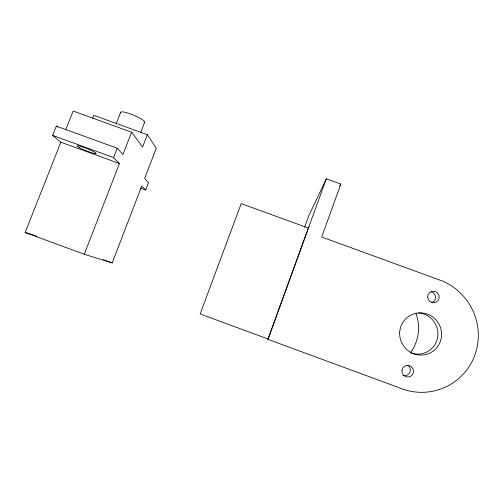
<?xml version="1.0" encoding="UTF-8"?>
<svg xmlns="http://www.w3.org/2000/svg" width="503" height="503" viewBox="0 0 503 503"><rect width="100%" height="100%" fill="white"/><g stroke="black" fill="none" stroke-linecap="round" stroke-linejoin="round"><path stroke-width="0.75" d="M304.522 227.325L308.515 216.347L326.302 178.81L340.852 184.06L321.706 237.007L442.709 281.133A58.392 57.292 53.7 0 1 473.864 357.627A58.392 57.292 53.7 0 1 398.263 387.367L267.942 339.374L308.842 226.853M267.942 339.374L326.302 178.81M140.538 188.185L145.637 190.04L148.467 182.671L144.65 178.471L156.295 148.159L147.348 134.716L93.797 115.332L92.671 118.205M65.792 129.686L73.168 111.031L131.597 132.195L122.933 154.54L117.205 148.234L56.298 126.121L52.614 135.401L60.844 142.198L25.15 232.48L84.265 254.26L112.207 262.924L141.727 186.085L145.637 190.04M140.551 132.842L144.644 122.248M147.348 134.716L142.613 146.983L131.597 132.195M84.265 254.26L119.45 163.513L113.577 157.565L117.205 148.234M116.224 123.675L120.663 112.301M339.632 186.066L340.852 184.06M25.15 232.48L37.002 236.328M308.226 227.991L241.201 203.627L200.144 313.96L267.885 338.965M52.614 135.401L113.577 157.565M60.844 142.198L119.45 163.513M103.379 259.674L112.207 262.924M56.298 126.121L57.449 127.146M418.861 312.916A20.786 20.409 53.7 0 1 437.579 337.639A20.786 20.409 53.7 0 1 411.366 353.125M415.931 313.331A41.988 41.403 55.6 0 1 410.498 352.666M431.121 291.74A5.684 5.577 47.1 0 1 431.693 302.617M407.902 365.272A5.753 5.646 60.4 0 1 402.846 375.332M120.89 113.024A12.984 2.245 22.5 0 1 133.559 115.174A12.984 2.245 22.5 0 1 143.959 122.587M399.696 332.112A21.233 20.837 53.6 0 0 429.801 353.112A21.233 20.837 53.6 0 0 432.366 316.72A21.233 20.837 53.6 0 0 399.696 332.112M401.916 370.698A5.879 5.766 60.3 0 0 410.215 376.527A5.879 5.766 60.3 0 0 410.945 366.435A5.879 5.766 60.3 0 0 401.916 370.698M427.701 297.154A5.803 5.69 47 0 0 436.573 301.838A5.803 5.69 47 0 0 436.038 291.885A5.803 5.69 47 0 0 427.701 297.154M79.763 147.819A10.223 1.144 21.9 0 0 95.733 153.654A10.223 1.144 21.9 0 0 84.385 147.605A10.223 1.144 21.9 0 0 79.763 147.819"/></g></svg>
